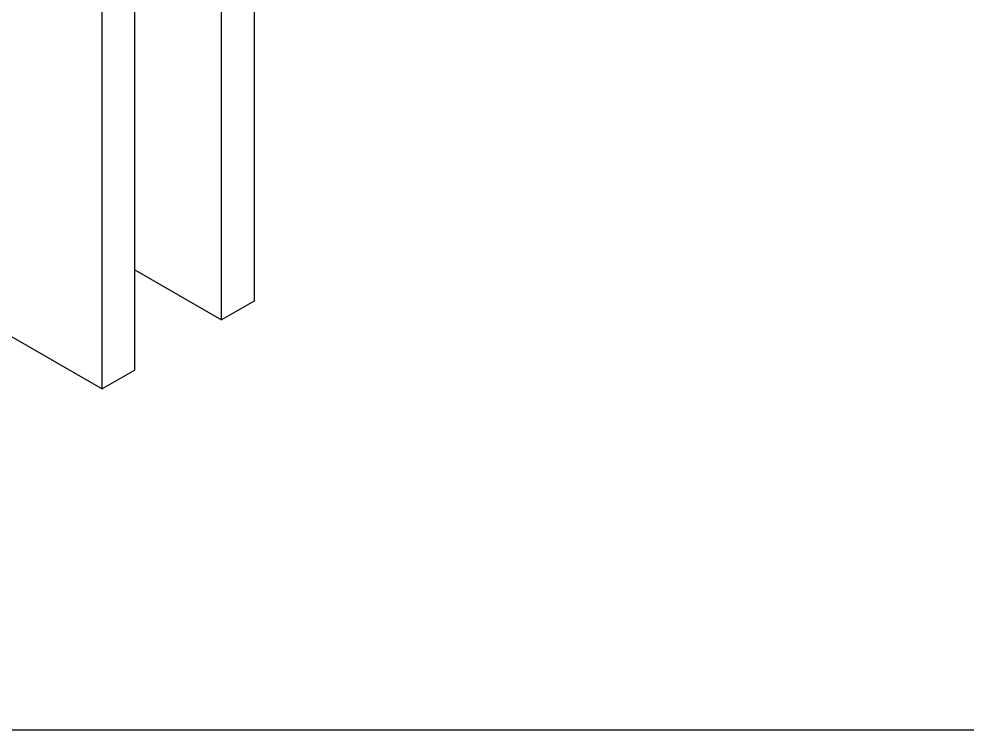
# Model space of a CAD drawing. Header units: millimetres. Extents: x 12 to 3612, y 18 to 315.
# Drawn here: x 387.4 to 456.5, y 17.9 to 69.8 of the extents above; entities that cross this region are included whole.
import ezdxf

# ---------------------------------------------------------------- set-up
doc = ezdxf.new("R2010")
doc.units = ezdxf.units.MM
doc.layers.add('Aksesuar', color=7, linetype='Continuous')
doc.layers.add('antet_k', color=7, linetype='Continuous')

# ---------------------------------------------------------------- blocks, each defined once
blk = doc.blocks.new('MN50ICV_F.G.')
at = {"layer": 'Aksesuar', "color": 143}
for p, q in [((-57.918, 389.989), (-57.918, 350.397)), ((-60.294, 349.025), (-60.294, 388.617)), ((-142.724, 386.551), (-69.007, 343.995)), ((-66.631, 345.367), (-66.631, 384.959)), ((-69.007, 343.995), (-69.007, 383.587)), ((-66.631, 352.683), (-60.294, 349.025)), ((-57.918, 350.397), (-60.294, 349.025)), ((-66.631, 345.367), (-69.007, 343.995))]:
    blk.add_line(p, q, dxfattribs=at)
blk = doc.blocks.new('MN50 ICV SİP. KAT. SYF.')
at = {"layer": 'antet_k', "color": 252}
blk.add_lwpolyline([(196.737, 36.054), (196.737, 333.054), (406.737, 333.054), (406.737, 36.054)], close=True, dxfattribs=at)

msp = doc.modelspace()

# ---------------------------------------------------------------- block references
for name, p in [('MN50 ICV SİP. KAT. SYF.', (55.735, -18.174)), ('MN50ICV_F.G.', (462.471, -301.211)), ('MN50ICV_F.G.', (462.471, -301.211))]:
    msp.add_blockref(name, p)

doc.saveas('drawing.dxf')
